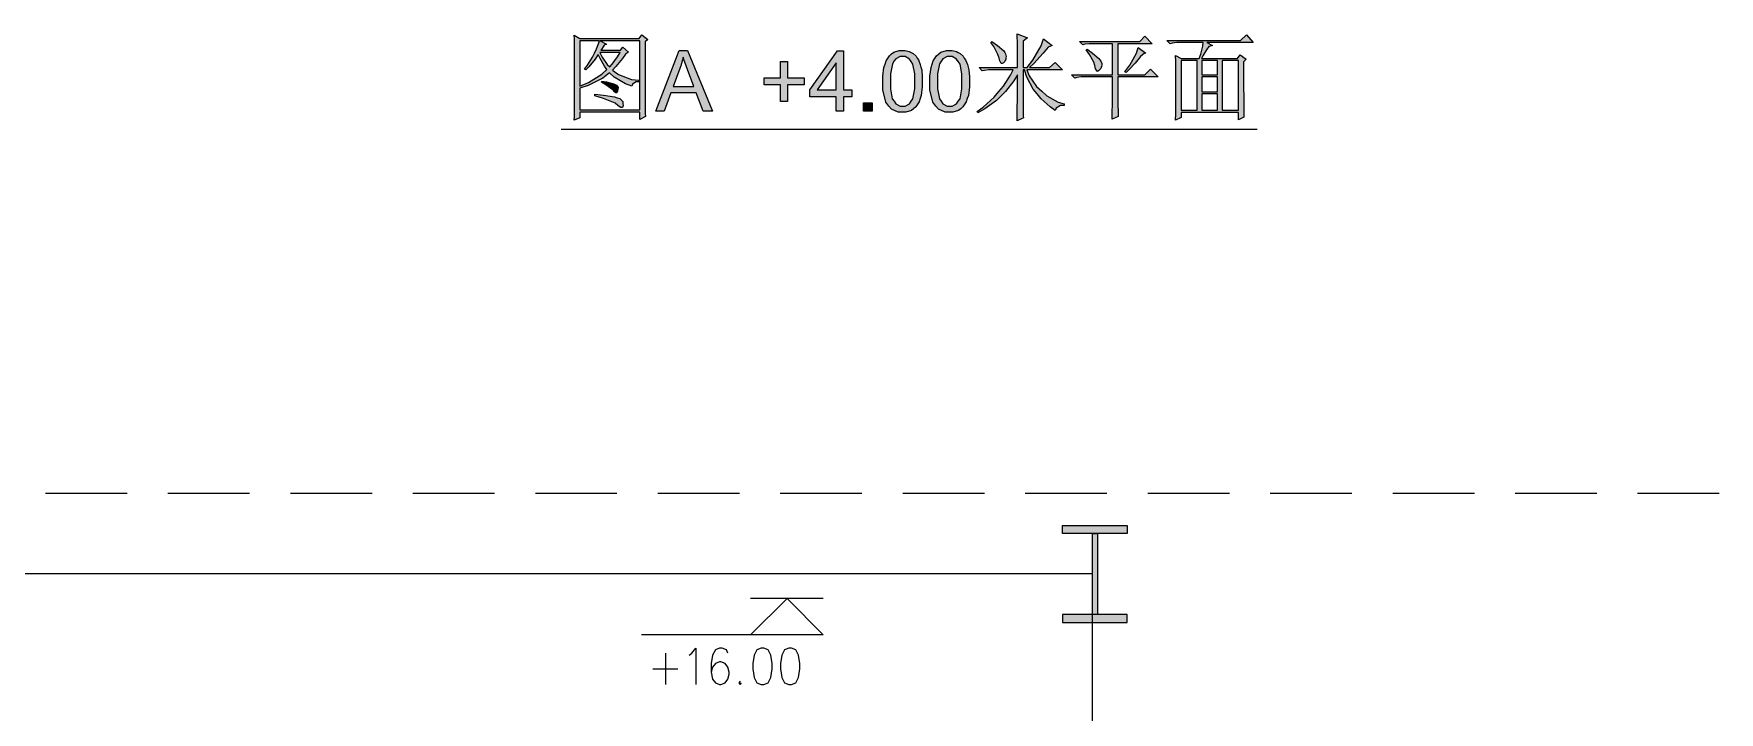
# Model space of a CAD drawing. Header units: millimetres. Extents: x 210 to 63265, y -7201 to 22496.
# Drawn here: x 49892 to 55104, y 11495 to 13594 of the extents above; entities that cross this region are included whole.
import ezdxf

# ---------------------------------------------------------------- set-up
doc = ezdxf.new("R2010")
doc.units = ezdxf.units.MM

msp = doc.modelspace()

# ---------------------------------------------------------------- hatches: boundary and pattern name
h = msp.add_hatch(color=0)
h.paths.add_polyline_path([(51782.8, 13568.7), (51782.8, 13379.1), (51782.8, 13367.6), (51783.3, 13347.2), (51784, 13338.1), (51766.8, 13328.8), (51766.8, 13351.7), (51580.6, 13351.7), (51580.6, 13333.5), (51563.4, 13326.7), (51564, 13338.1), (51564.5, 13361.4), (51564.5, 13373.4), (51564.5, 13546), (51564.5, 13555.7), (51564, 13577.3), (51563.4, 13589.3), (51580.6, 13579.1), (51764.5, 13579.1), (51772.6, 13590.4), (51790.8, 13575.5)])
h.paths.add_polyline_path([(51580.6, 13358.5), (51766.8, 13358.5), (51766.8, 13572.3), (51643.4, 13572.3), (51662.9, 13561.9), (51655.9, 13558.5), (51652.5, 13553.3), (51647.3, 13545.5), (51645.7, 13542.6), (51706.2, 13542.6), (51714.2, 13552.8), (51731.4, 13536.9), (51722.3, 13531.1), (51712.4, 13517.4), (51692.6, 13492.3), (51682.2, 13480.9), (51699.9, 13467.6), (51740.5, 13452.3), (51763.4, 13449.9), (51763.4, 13445.5), (51754.8, 13444.9), (51743.9, 13437.9), (51741.6, 13431.7), (51721.8, 13439.2), (51686.9, 13459.8), (51672, 13472.8), (51652, 13456.9), (51606.4, 13433.5), (51580.6, 13426)])
h.paths.add_polyline_path([(51580.6, 13572.3), (51580.6, 13431.7), (51607.4, 13443.1), (51649.1, 13468.9), (51664, 13483), (51656.6, 13493.4), (51643.4, 13516.8), (51637.7, 13529.9), (51628.5, 13515.6), (51609, 13491.6), (51598.9, 13482), (51595.5, 13484.3), (51604.6, 13496.3), (51620, 13521.1), (51626.2, 13534), (51632.5, 13546.7), (51640, 13565.9), (51641.1, 13572.3)])
h.paths.add_polyline_path([(51642.3, 13535.6), (51650.2, 13521.3), (51665.8, 13499.1), (51673.1, 13491.1), (51681.1, 13500.2), (51697.1, 13522.6), (51705.1, 13535.6)])
h = msp.add_hatch(color=0)
h.dxf.hatch_style = 2
h.paths.add_polyline_path([(52933.9, 13488.9), (52933.9, 13557.4), (52933.9, 13566.6), (52933.4, 13584.8), (52932.9, 13593.9), (52964.7, 13581.4), (52951.1, 13571), (52951.1, 13488.9), (52963.6, 13488.9), (52981.3, 13511.8), (53007.1, 13556.4), (53015, 13578), (53041.3, 13557.4), (53028.7, 13552.8), (53013.4, 13534), (52984.7, 13502), (52971.7, 13488.9), (53033.4, 13488.9), (53050.4, 13504.9), (53073.3, 13482), (52962.6, 13482), (52969.9, 13463.7), (52993.3, 13431), (53009.2, 13416.3), (53025.3, 13401.8), (53059.5, 13382.1), (53077.9, 13376.9), (53077.9, 13372.3), (53067, 13371.8), (53053.3, 13363.7), (53050.4, 13356.4), (53035, 13367.3), (53007.3, 13392.9), (52995.1, 13407.7), (52982.8, 13422.6), (52963.1, 13459.8), (52955.6, 13482), (52951.1, 13482), (52951.1, 13371.2), (52951.1, 13359.2), (52951.6, 13340.4), (52952.2, 13333.5), (52932.9, 13324.3), (52933.4, 13341.5), (52933.9, 13412.9), (52933.9, 13467.1), (52922.5, 13448.3), (52897.1, 13415.4), (52883.1, 13401.5), (52869, 13387.5), (52833.4, 13361.6), (52811.7, 13349.6), (52809.4, 13353), (52828.2, 13366.6), (52861.7, 13397.5), (52876.2, 13414.7), (52890.8, 13431.7), (52912.8, 13465.5), (52920.2, 13482), (52852.7, 13482), (52845.4, 13482), (52831.6, 13480.3), (52825.3, 13478.6), (52815.1, 13488.9)])
h = msp.add_hatch(color=0)
h.dxf.hatch_style = 2
h.paths.add_polyline_path([(52855, 13570), (52872.2, 13557.4), (52891.9, 13540.6), (52894.6, 13536.3), (52897.1, 13532), (52899, 13523.5), (52898.5, 13519.2), (52898, 13514.9), (52895.1, 13508.2), (52892.8, 13506.1), (52890.5, 13503.8), (52887.1, 13501.5), (52886, 13501.5), (52883.7, 13501.5), (52879, 13510), (52876.9, 13518.6), (52873.3, 13530.1), (52860.8, 13554), (52851.6, 13566.6)])
h = msp.add_hatch(color=0)
h.dxf.hatch_style = 2
h.paths.add_polyline_path([(53244.7, 13388.2), (53244.7, 13375.7), (53245.2, 13350.6), (53245.7, 13337.9), (53226.4, 13330.1), (53227, 13347.8), (53227.5, 13379.6), (53227.5, 13393.9), (53227.5, 13460.3), (53138.4, 13460.3), (53131.1, 13460.3), (53117.3, 13458.5), (53111, 13456.9), (53100.7, 13467.1), (53227.5, 13467.1), (53227.5, 13563), (53163.6, 13563), (53156.1, 13563), (53142.3, 13561.4), (53136.1, 13559.6), (53125.9, 13570), (53312.1, 13570), (53328, 13585.9), (53350.9, 13563), (53244.7, 13563), (53244.7, 13467.1), (53328, 13467.1), (53345.2, 13484.3), (53369.2, 13460.3), (53244.7, 13460.3)])
h = msp.add_hatch(color=0)
h.dxf.hatch_style = 2
h.paths.add_polyline_path([(53307.5, 13551.5), (53331.4, 13533.3), (53327, 13533.3), (53314.4, 13523.1), (53306.4, 13512.7), (53297.8, 13502.5), (53279.6, 13483.2), (53269.7, 13474.1), (53266.3, 13476.2), (53281.2, 13496.3), (53301.7, 13533.8)])
h = msp.add_hatch(color=0)
h.paths.add_polyline_path([(53496, 13517.4), (53500.7, 13530.4), (53506.9, 13554.9), (53508.5, 13566.4), (53435.6, 13566.4), (53427, 13566.4), (53412.1, 13564.8), (53405.7, 13563), (53395.5, 13573.2), (53623.9, 13573.2), (53642.2, 13590.4), (53662.7, 13566.4), (53520, 13566.4), (53537.2, 13557.3), (53525.7, 13553.9), (53518.9, 13544.2), (53507.5, 13526), (53502.8, 13517.4), (53614.8, 13517.4), (53622.9, 13528.8), (53641.1, 13515), (53633, 13507.2), (53633, 13455.7), (53633.8, 13370), (53634.3, 13335.8), (53617.1, 13327.7), (53617.1, 13350.6), (53440, 13350.6), (53440, 13334.5), (53422.8, 13326.7), (53423.4, 13346.5), (53424.1, 13397.7), (53424.1, 13428.8), (53424.1, 13459.9), (53423.4, 13508.8), (53422.8, 13526.5), (53440, 13517.4)])
h.paths.add_polyline_path([(53566.9, 13510.6), (53566.9, 13357.4), (53617.1, 13357.4), (53617.1, 13510.6)])
h.paths.add_polyline_path([(53440, 13510.6), (53440, 13357.4), (53489.2, 13357.4), (53489.2, 13510.6)])
h.paths.add_polyline_path([(53504.1, 13407.5), (53504.1, 13357.4), (53552, 13357.4), (53552, 13407.5)])
h.paths.add_polyline_path([(53504.1, 13460.3), (53504.1, 13414.5), (53552, 13414.5), (53552, 13460.3)])
h.paths.add_polyline_path([(53504.1, 13510.6), (53504.1, 13467.1), (53552, 13467.1), (53552, 13510.6)])
h = msp.add_hatch(color=0)
h.paths.add_polyline_path([(51815.7, 13354), (51887.6, 13541.5), (51914.2, 13541.5), (51990.8, 13354), (51962.5, 13354), (51940.9, 13410.8), (51862.4, 13410.8), (51841.8, 13354)])
h.paths.add_polyline_path([(51869.3, 13431), (51933, 13431), (51913.5, 13482.8), (51909.1, 13494.7), (51902.4, 13514.2), (51900.1, 13521.8), (51898.3, 13512.7), (51893.3, 13494.8), (51890.1, 13485.9)])
h = msp.add_hatch(color=0)
h.dxf.hatch_style = 2
h.paths.add_polyline_path([(52201.5, 13384.1), (52201.5, 13435.6), (52150.6, 13435.6), (52150.6, 13457.1), (52201.5, 13457.1), (52201.5, 13508.1), (52223.4, 13508.1), (52223.4, 13457.1), (52274.4, 13457.1), (52274.4, 13435.6), (52223.4, 13435.6), (52223.4, 13384.1)])
h = msp.add_hatch(color=0)
h.paths.add_polyline_path([(52373.3, 13354), (52373.3, 13398.8), (52292.1, 13398.8), (52292.1, 13419.9), (52377.6, 13541.3), (52396.4, 13541.3), (52396.4, 13419.9), (52421.8, 13419.9), (52421.8, 13398.8), (52396.4, 13398.8), (52396.4, 13354)])
h.paths.add_polyline_path([(52373.3, 13419.9), (52373.3, 13504.3), (52314.8, 13419.9)])
h = msp.add_hatch(color=0)
h.paths.add_polyline_path([(52517.8, 13446.5), (52517.8, 13463), (52521.2, 13489.8), (52524.6, 13500), (52528, 13510.2), (52538.2, 13525.8), (52545, 13531.3), (52551.6, 13536.7), (52568.6, 13542.2), (52578.8, 13542.2), (52586.3, 13542.2), (52599.6, 13539.2), (52605.3, 13536.2), (52611, 13533.1), (52620.5, 13524.4), (52624.1, 13518.6), (52627.8, 13512.9), (52633.6, 13498.9), (52635.7, 13490.7), (52637.9, 13482.5), (52639.8, 13460.3), (52639.8, 13446.5), (52639.8, 13429.9), (52636.6, 13403.2), (52633.2, 13393.2), (52629.8, 13383), (52619.6, 13367.3), (52613, 13361.7), (52606.2, 13356.4), (52589.2, 13350.8), (52578.8, 13350.8), (52565.4, 13350.8), (52544.1, 13360.5), (52536.4, 13370.1), (52527.1, 13382), (52517.8, 13420.1)])
h.paths.add_polyline_path([(52541.4, 13446.4), (52541.4, 13423.3), (52546.8, 13392.5), (52552.4, 13385), (52557.7, 13377.3), (52571, 13369.8), (52578.8, 13369.8), (52586.9, 13369.8), (52600.1, 13377.3), (52605.5, 13385), (52610.9, 13392.7), (52616.2, 13423.5), (52616.2, 13446.4), (52616.2, 13469.6), (52610.9, 13500.2), (52605.5, 13507.9), (52600.1, 13515.4), (52586.7, 13523.1), (52578.7, 13523.1), (52570.8, 13523.1), (52558.1, 13516.3), (52553.2, 13509.7), (52547.3, 13501.1), (52541.4, 13469.4)])
h = msp.add_hatch(color=0)
h.paths.add_polyline_path([(52663.3, 13446.5), (52663.3, 13463), (52666.8, 13489.8), (52670.2, 13500), (52673.6, 13510.2), (52683.7, 13525.8), (52690.5, 13531.3), (52697.3, 13536.7), (52714.1, 13542.2), (52724.4, 13542.2), (52732, 13542.2), (52745.2, 13539.2), (52750.9, 13536.2), (52756.5, 13533.1), (52766, 13524.4), (52769.5, 13518.6), (52773.3, 13512.9), (52779, 13498.9), (52781.2, 13490.7), (52783.3, 13482.5), (52785.5, 13460.3), (52785.5, 13446.5), (52785.5, 13429.9), (52782.1, 13403.2), (52778.7, 13393.2), (52775.3, 13383), (52765.1, 13367.3), (52758.4, 13361.7), (52751.6, 13356.4), (52734.6, 13350.8), (52724.4, 13350.8), (52710.9, 13350.8), (52689.6, 13360.5), (52681.9, 13370.1), (52672.6, 13382), (52663.3, 13420.1)])
h.paths.add_polyline_path([(52687.1, 13446.4), (52687.1, 13423.3), (52692.4, 13392.5), (52697.8, 13385), (52703.2, 13377.3), (52716.4, 13369.8), (52724.4, 13369.8), (52732.3, 13369.8), (52745.6, 13377.3), (52750.9, 13385), (52756.5, 13392.7), (52761.8, 13423.5), (52761.8, 13446.4), (52761.8, 13469.6), (52756.5, 13500.2), (52750.9, 13507.9), (52745.6, 13515.4), (52732.1, 13523.1), (52724.1, 13523.1), (52716.2, 13523.1), (52703.5, 13516.3), (52698.9, 13509.7), (52693, 13501.1), (52687.1, 13469.4)])
h = msp.add_hatch(color=0)
h.dxf.hatch_style = 2
h.paths.add_polyline_path([(53149.9, 13545.8), (53166.5, 13533.8), (53185.8, 13517.7), (53188.7, 13513.4), (53191.5, 13509.1), (53194.4, 13501.5), (53194.4, 13498.1), (53194.4, 13496.3), (53193.5, 13492), (53192.6, 13489.5), (53191.9, 13486.8), (53187.8, 13482), (53184.7, 13479.6), (53181.5, 13477.5), (53175.6, 13485.4), (53172.8, 13495.7), (53169.9, 13505.4), (53156.7, 13529.4), (53146.5, 13543.7)])
h = msp.add_hatch(color=0)
h.dxf.hatch_style = 2
h.paths.add_polyline_path([(51649.1, 13447.6), (51662.9, 13444.9), (51682.2, 13439.7), (51687.9, 13437.4), (51693.7, 13435.1), (51698.9, 13427.4), (51698.3, 13422), (51697.6, 13416.7), (51695.5, 13411.1), (51693.7, 13411.1), (51691.9, 13411.1), (51687.9, 13414), (51685.6, 13416.8), (51679.9, 13422.6), (51661.1, 13436.3), (51648, 13444.2)])
h = msp.add_hatch(color=0)
h.dxf.hatch_style = 2
h.paths.add_polyline_path([(51627.5, 13406.6), (51653.8, 13403.8), (51688.3, 13398.2), (51696.5, 13395.7), (51704.8, 13393.2), (51713.7, 13384.3), (51714.2, 13378), (51714.8, 13371.8), (51712.4, 13365.5), (51709.6, 13365.5), (51708, 13365.5), (51702.3, 13368.9), (51698.3, 13372.3), (51689.7, 13379.1), (51654.3, 13393.9), (51627.5, 13402)])
h = msp.add_hatch(color=0)
h.dxf.hatch_style = 2
h.paths.add_polyline_path([(52458.1, 13354), (52458.1, 13380.2), (52484.4, 13380.2), (52484.4, 13354)])
h = msp.add_hatch(color=0)
h.dxf.hatch_style = 2
h.paths.add_polyline_path([(53073.6, 12048.1), (53073.6, 12073), (53273.7, 12073), (53273.7, 12048.1)])
h = msp.add_hatch(color=0)
h.dxf.hatch_style = 2
h.paths.add_polyline_path([(53181.2, 12048.1), (53181.2, 11798), (53166.1, 11798), (53166.1, 12048.1)])
h = msp.add_hatch(color=0)
h.dxf.hatch_style = 2
h.paths.add_polyline_path([(53073.6, 11798), (53073.6, 11773.2), (53273.7, 11773.2), (53273.7, 11798)])

# ---------------------------------------------------------------- linework, layer by layer
at = {"color": 0, "lineweight": 0}
for points in [[(51782.8, 13568.7), (51782.8, 13379.1), (51782.8, 13367.6), (51783.3, 13347.2), (51784, 13338.1), (51766.8, 13328.8), (51766.8, 13351.7), (51580.6, 13351.7), (51580.6, 13333.5), (51563.4, 13326.7), (51564, 13338.1), (51564.5, 13361.4), (51564.5, 13373.4), (51564.5, 13546), (51564.5, 13555.7), (51564, 13577.3), (51563.4, 13589.3), (51580.6, 13579.1), (51764.5, 13579.1), (51772.6, 13590.4), (51790.8, 13575.5)], [(51580.6, 13358.5), (51766.8, 13358.5), (51766.8, 13572.3), (51643.4, 13572.3), (51662.9, 13561.9), (51655.9, 13558.5), (51652.5, 13553.3), (51647.3, 13545.5), (51645.7, 13542.6), (51706.2, 13542.6), (51714.2, 13552.8), (51731.4, 13536.9), (51722.3, 13531.1), (51712.4, 13517.4), (51692.6, 13492.3), (51682.2, 13480.9), (51699.9, 13467.6), (51740.5, 13452.3), (51763.4, 13449.9), (51763.4, 13445.5), (51754.8, 13444.9), (51743.9, 13437.9), (51741.6, 13431.7), (51721.8, 13439.2), (51686.9, 13459.8), (51672, 13472.8), (51652, 13456.9), (51606.4, 13433.5), (51580.6, 13426)], [(51580.6, 13572.3), (51580.6, 13431.7), (51607.4, 13443.1), (51649.1, 13468.9), (51664, 13483), (51656.6, 13493.4), (51643.4, 13516.8), (51637.7, 13529.9), (51628.5, 13515.6), (51609, 13491.6), (51598.9, 13482), (51595.5, 13484.3), (51604.6, 13496.3), (51620, 13521.1), (51626.2, 13534), (51632.5, 13546.7), (51640, 13565.9), (51641.1, 13572.3)], [(52933.9, 13488.9), (52933.9, 13557.4), (52933.9, 13566.6), (52933.4, 13584.8), (52932.9, 13593.9), (52964.7, 13581.4), (52951.1, 13571), (52951.1, 13488.9), (52963.6, 13488.9), (52981.3, 13511.8), (53007.1, 13556.4), (53015, 13578), (53041.3, 13557.4), (53028.7, 13552.8), (53013.4, 13534), (52984.7, 13502), (52971.7, 13488.9), (53033.4, 13488.9), (53050.4, 13504.9), (53073.3, 13482), (52962.6, 13482), (52969.9, 13463.7), (52993.3, 13431), (53009.2, 13416.3), (53025.3, 13401.8), (53059.5, 13382.1), (53077.9, 13376.9), (53077.9, 13372.3), (53067, 13371.8), (53053.3, 13363.7), (53050.4, 13356.4), (53035, 13367.3), (53007.3, 13392.9), (52995.1, 13407.7), (52982.8, 13422.6), (52963.1, 13459.8), (52955.6, 13482), (52951.1, 13482), (52951.1, 13371.2), (52951.1, 13359.2), (52951.6, 13340.4), (52952.2, 13333.5), (52932.9, 13324.3), (52933.4, 13341.5), (52933.9, 13412.9), (52933.9, 13467.1), (52922.5, 13448.3), (52897.1, 13415.4), (52883.1, 13401.5), (52869, 13387.5), (52833.4, 13361.6), (52811.7, 13349.6), (52809.4, 13353), (52828.2, 13366.6), (52861.7, 13397.5), (52876.2, 13414.7), (52890.8, 13431.7), (52912.8, 13465.5), (52920.2, 13482), (52852.7, 13482), (52845.4, 13482), (52831.6, 13480.3), (52825.3, 13478.6), (52815.1, 13488.9)], [(52855, 13570), (52872.2, 13557.4), (52891.9, 13540.6), (52894.6, 13536.3), (52897.1, 13532), (52899, 13523.5), (52898.5, 13519.2), (52898, 13514.9), (52895.1, 13508.2), (52892.8, 13506.1), (52890.5, 13503.8), (52887.1, 13501.5), (52886, 13501.5), (52883.7, 13501.5), (52879, 13510), (52876.9, 13518.6), (52873.3, 13530.1), (52860.8, 13554), (52851.6, 13566.6)], [(53244.7, 13388.2), (53244.7, 13375.7), (53245.2, 13350.6), (53245.7, 13337.9), (53226.4, 13330.1), (53227, 13347.8), (53227.5, 13379.6), (53227.5, 13393.9), (53227.5, 13460.3), (53138.4, 13460.3), (53131.1, 13460.3), (53117.3, 13458.5), (53111, 13456.9), (53100.7, 13467.1), (53227.5, 13467.1), (53227.5, 13563), (53163.6, 13563), (53156.1, 13563), (53142.3, 13561.4), (53136.1, 13559.6), (53125.9, 13570), (53312.1, 13570), (53328, 13585.9), (53350.9, 13563), (53244.7, 13563), (53244.7, 13467.1), (53328, 13467.1), (53345.2, 13484.3), (53369.2, 13460.3), (53244.7, 13460.3)], [(53307.5, 13551.5), (53331.4, 13533.3), (53327, 13533.3), (53314.4, 13523.1), (53306.4, 13512.7), (53297.8, 13502.5), (53279.6, 13483.2), (53269.7, 13474.1), (53266.3, 13476.2), (53281.2, 13496.3), (53301.7, 13533.8)], [(53496, 13517.4), (53500.7, 13530.4), (53506.9, 13554.9), (53508.5, 13566.4), (53435.6, 13566.4), (53427, 13566.4), (53412.1, 13564.8), (53405.7, 13563), (53395.5, 13573.2), (53623.9, 13573.2), (53642.2, 13590.4), (53662.7, 13566.4), (53520, 13566.4), (53537.2, 13557.3), (53525.7, 13553.9), (53518.9, 13544.2), (53507.5, 13526), (53502.8, 13517.4), (53614.8, 13517.4), (53622.9, 13528.8), (53641.1, 13515), (53633, 13507.2), (53633, 13455.7), (53633.8, 13370), (53634.3, 13335.8), (53617.1, 13327.7), (53617.1, 13350.6), (53440, 13350.6), (53440, 13334.5), (53422.8, 13326.7), (53423.4, 13346.5), (53424.1, 13397.7), (53424.1, 13428.8), (53424.1, 13459.9), (53423.4, 13508.8), (53422.8, 13526.5), (53440, 13517.4)], [(51642.3, 13535.6), (51650.2, 13521.3), (51665.8, 13499.1), (51673.1, 13491.1), (51681.1, 13500.2), (51697.1, 13522.6), (51705.1, 13535.6)], [(51815.7, 13354), (51887.6, 13541.5), (51914.2, 13541.5), (51990.8, 13354), (51962.5, 13354), (51940.9, 13410.8), (51862.4, 13410.8), (51841.8, 13354)], [(51869.3, 13431), (51933, 13431), (51913.5, 13482.8), (51909.1, 13494.7), (51902.4, 13514.2), (51900.1, 13521.8), (51898.3, 13512.7), (51893.3, 13494.8), (51890.1, 13485.9)], [(52201.5, 13384.1), (52201.5, 13435.6), (52150.6, 13435.6), (52150.6, 13457.1), (52201.5, 13457.1), (52201.5, 13508.1), (52223.4, 13508.1), (52223.4, 13457.1), (52274.4, 13457.1), (52274.4, 13435.6), (52223.4, 13435.6), (52223.4, 13384.1)], [(52373.3, 13354), (52373.3, 13398.8), (52292.1, 13398.8), (52292.1, 13419.9), (52377.6, 13541.3), (52396.4, 13541.3), (52396.4, 13419.9), (52421.8, 13419.9), (52421.8, 13398.8), (52396.4, 13398.8), (52396.4, 13354)], [(52373.3, 13419.9), (52373.3, 13504.3), (52314.8, 13419.9)], [(52517.8, 13446.5), (52517.8, 13463), (52521.2, 13489.8), (52524.6, 13500), (52528, 13510.2), (52538.2, 13525.8), (52545, 13531.3), (52551.6, 13536.7), (52568.6, 13542.2), (52578.8, 13542.2), (52586.3, 13542.2), (52599.6, 13539.2), (52605.3, 13536.2), (52611, 13533.1), (52620.5, 13524.4), (52624.1, 13518.6), (52627.8, 13512.9), (52633.6, 13498.9), (52635.7, 13490.7), (52637.9, 13482.5), (52639.8, 13460.3), (52639.8, 13446.5), (52639.8, 13429.9), (52636.6, 13403.2), (52633.2, 13393.2), (52629.8, 13383), (52619.6, 13367.3), (52613, 13361.7), (52606.2, 13356.4), (52589.2, 13350.8), (52578.8, 13350.8), (52565.4, 13350.8), (52544.1, 13360.5), (52536.4, 13370.1), (52527.1, 13382), (52517.8, 13420.1)], [(52541.4, 13446.4), (52541.4, 13423.3), (52546.8, 13392.5), (52552.4, 13385), (52557.7, 13377.3), (52571, 13369.8), (52578.8, 13369.8), (52586.9, 13369.8), (52600.1, 13377.3), (52605.5, 13385), (52610.9, 13392.7), (52616.2, 13423.5), (52616.2, 13446.4), (52616.2, 13469.6), (52610.9, 13500.2), (52605.5, 13507.9), (52600.1, 13515.4), (52586.7, 13523.1), (52578.7, 13523.1), (52570.8, 13523.1), (52558.1, 13516.3), (52553.2, 13509.7), (52547.3, 13501.1), (52541.4, 13469.4)], [(52663.3, 13446.5), (52663.3, 13463), (52666.8, 13489.8), (52670.2, 13500), (52673.6, 13510.2), (52683.7, 13525.8), (52690.5, 13531.3), (52697.3, 13536.7), (52714.1, 13542.2), (52724.4, 13542.2), (52732, 13542.2), (52745.2, 13539.2), (52750.9, 13536.2), (52756.5, 13533.1), (52766, 13524.4), (52769.5, 13518.6), (52773.3, 13512.9), (52779, 13498.9), (52781.2, 13490.7), (52783.3, 13482.5), (52785.5, 13460.3), (52785.5, 13446.5), (52785.5, 13429.9), (52782.1, 13403.2), (52778.7, 13393.2), (52775.3, 13383), (52765.1, 13367.3), (52758.4, 13361.7), (52751.6, 13356.4), (52734.6, 13350.8), (52724.4, 13350.8), (52710.9, 13350.8), (52689.6, 13360.5), (52681.9, 13370.1), (52672.6, 13382), (52663.3, 13420.1)], [(52687.1, 13446.4), (52687.1, 13423.3), (52692.4, 13392.5), (52697.8, 13385), (52703.2, 13377.3), (52716.4, 13369.8), (52724.4, 13369.8), (52732.3, 13369.8), (52745.6, 13377.3), (52750.9, 13385), (52756.5, 13392.7), (52761.8, 13423.5), (52761.8, 13446.4), (52761.8, 13469.6), (52756.5, 13500.2), (52750.9, 13507.9), (52745.6, 13515.4), (52732.1, 13523.1), (52724.1, 13523.1), (52716.2, 13523.1), (52703.5, 13516.3), (52698.9, 13509.7), (52693, 13501.1), (52687.1, 13469.4)], [(53149.9, 13545.8), (53166.5, 13533.8), (53185.8, 13517.7), (53188.7, 13513.4), (53191.5, 13509.1), (53194.4, 13501.5), (53194.4, 13498.1), (53194.4, 13496.3), (53193.5, 13492), (53192.6, 13489.5), (53191.9, 13486.8), (53187.8, 13482), (53184.7, 13479.6), (53181.5, 13477.5), (53175.6, 13485.4), (53172.8, 13495.7), (53169.9, 13505.4), (53156.7, 13529.4), (53146.5, 13543.7)], [(53440, 13510.6), (53440, 13357.4), (53489.2, 13357.4), (53489.2, 13510.6)], [(53504.1, 13510.6), (53504.1, 13467.1), (53552, 13467.1), (53552, 13510.6)], [(53566.9, 13510.6), (53566.9, 13357.4), (53617.1, 13357.4), (53617.1, 13510.6)], [(51649.1, 13447.6), (51662.9, 13444.9), (51682.2, 13439.7), (51687.9, 13437.4), (51693.7, 13435.1), (51698.9, 13427.4), (51698.3, 13422), (51697.6, 13416.7), (51695.5, 13411.1), (51693.7, 13411.1), (51691.9, 13411.1), (51687.9, 13414), (51685.6, 13416.8), (51679.9, 13422.6), (51661.1, 13436.3), (51648, 13444.2)], [(53504.1, 13460.3), (53504.1, 13414.5), (53552, 13414.5), (53552, 13460.3)], [(51627.5, 13406.6), (51653.8, 13403.8), (51688.3, 13398.2), (51696.5, 13395.7), (51704.8, 13393.2), (51713.7, 13384.3), (51714.2, 13378), (51714.8, 13371.8), (51712.4, 13365.5), (51709.6, 13365.5), (51708, 13365.5), (51702.3, 13368.9), (51698.3, 13372.3), (51689.7, 13379.1), (51654.3, 13393.9), (51627.5, 13402)], [(53504.1, 13407.5), (53504.1, 13357.4), (53552, 13357.4), (53552, 13407.5)], [(52458.1, 13354), (52458.1, 13380.2), (52484.4, 13380.2), (52484.4, 13354)], [(53073.6, 12048.1), (53073.6, 12073), (53273.7, 12073), (53273.7, 12048.1)], [(53181.2, 12048.1), (53181.2, 11798), (53166.1, 11798), (53166.1, 12048.1)], [(53166.1, 11923.1), (48766.6, 11923.1), (48766.6, 9323.4), (53166.1, 9323.4)], [(53073.6, 11798), (53073.6, 11773.2), (53273.7, 11773.2), (53273.7, 11798)], [(52141.3, 11693.7), (52128.4, 11688.4), (52119.8, 11672.3), (52115.5, 11645.6), (52115.5, 11629.5), (52119.8, 11602.7), (52128.4, 11586.6), (52141.3, 11581.2), (52149.8, 11581.2), (52162.7, 11586.6), (52171.1, 11602.7), (52175.4, 11629.5), (52175.4, 11645.6), (52171.1, 11672.3), (52162.7, 11688.4), (52149.8, 11693.7)], [(52226.9, 11693.7), (52214.1, 11688.4), (52205.5, 11672.3), (52201.2, 11645.6), (52201.2, 11629.5), (52205.5, 11602.7), (52214.1, 11586.6), (52226.9, 11581.2), (52235.5, 11581.2), (52248.4, 11586.6), (52257, 11602.7), (52261.3, 11629.5), (52261.3, 11645.6), (52257, 11672.3), (52248.4, 11688.4), (52235.5, 11693.7)]]:
    msp.add_lwpolyline(points, close=True, dxfattribs=at)
for points in [[(51523.4, 13298.6), (51815.8, 13298.6)], [(51815.8, 13298.6), (51990.4, 13298.6), (52063.3, 13298.6), (52135.9, 13298.6)], [(52135.9, 13298.6), (52288.8, 13298.6)], [(52288.8, 13298.6), (52434.3, 13298.6)], [(52434.3, 13298.6), (52506.9, 13298.6)], [(52506.9, 13298.6), (52652.5, 13298.6)], [(52652.5, 13298.6), (52798, 13298.6)], [(52798, 13298.6), (53090.5, 13298.6)], [(53090.5, 13298.6), (53383, 13298.6)], [(53383, 13298.6), (53675.4, 13298.6)], [(49928.3, 12173), (50180.8, 12173)], [(50307.1, 12173), (50559.5, 12173)], [(50685.8, 12173), (50938.2, 12173)], [(51064.5, 12173), (51316.9, 12173)], [(51443.2, 12173), (51695.6, 12173)], [(51821.9, 12173), (52074.4, 12173)], [(52200.6, 12173), (52453.1, 12173)], [(52579.4, 12173), (52831.8, 12173)], [(52958.1, 12173), (53210.5, 12173)], [(53336.8, 12173), (53589.2, 12173)], [(53715.5, 12173), (53967.9, 12173)], [(54094.2, 12173), (54346.7, 12173)], [(54473, 12173), (54725.4, 12173)], [(54851.7, 12173), (55104.1, 12173)], [(52333.7, 11846.9), (52108.9, 11846.9)], [(52221.4, 11846.9), (52108.9, 11734.3)], [(52221.4, 11846.9), (52333.7, 11734.3)], [(52333.7, 11734.3), (51771.5, 11734.3)], [(51845.5, 11677.6), (51845.5, 11581.2)], [(51918.4, 11672.3), (51926.9, 11677.6), (51939.8, 11693.7), (51939.8, 11581.2)], [(52038.4, 11677.6), (52034.1, 11688.4), (52021.2, 11693.7), (52012.6, 11693.7), (51999.8, 11688.4), (51991.2, 11672.3), (51986.9, 11645.6), (51986.9, 11618.8), (51991.2, 11597.3), (51999.8, 11586.6), (52012.6, 11581.2), (52016.9, 11581.2), (52029.8, 11586.6), (52038.4, 11597.3), (52042.7, 11613.4), (52042.7, 11618.8), (52038.4, 11634.9), (52029.8, 11645.6), (52016.9, 11650.8), (52012.6, 11650.8), (51999.8, 11645.6), (51991.2, 11634.9), (51986.9, 11618.8)], [(51806.9, 11629.5), (51884.2, 11629.5)], [(52076.9, 11591.9), (52072.7, 11586.6), (52076.9, 11581.2), (52081.1, 11586.6)]]:
    msp.add_lwpolyline(points, dxfattribs=at)

doc.saveas('drawing.dxf')
